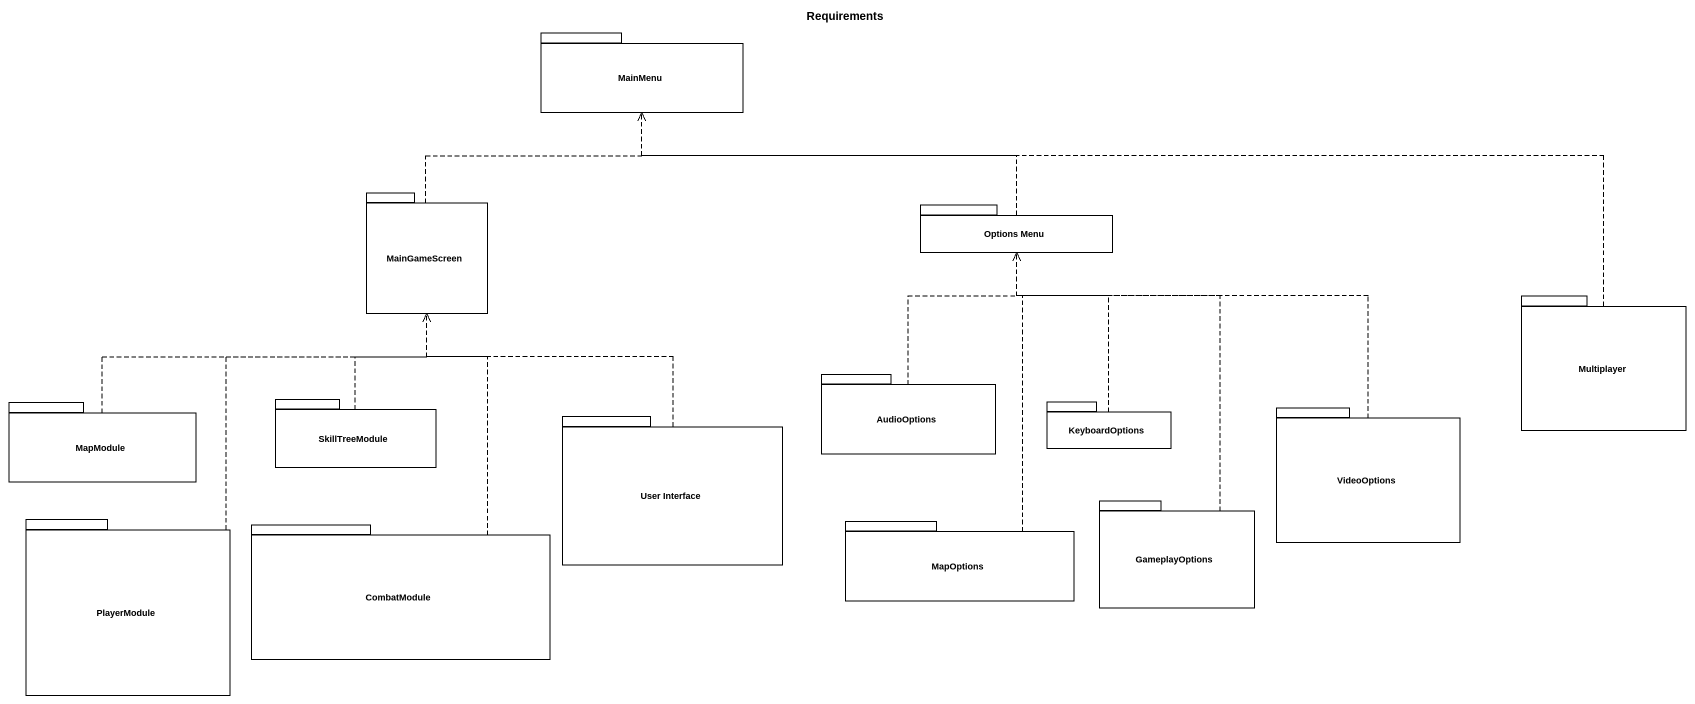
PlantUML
@startuml
title Requirements
package MainMenu {
}
package MainGameScreen {
}
package "Options Menu" as Options_Menu {
}
package Multiplayer {
}
package MapModule {
}
package SkillTreeModule {
}
package AudioOptions {
}
package KeyboardOptions {
}
package VideoOptions {
}
package "User Interface" as User_Interface {
}
package PlayerModule {
}
package CombatModule {
}
package MapOptions {
}
package GameplayOptions {
}
MainGameScreen .up.> MainMenu
Options_Menu .left.> MainMenu
Multiplayer .left.> MainMenu
MapModule .right.> MainGameScreen
SkillTreeModule .up.> MainGameScreen
AudioOptions .up.> Options_Menu
KeyboardOptions .up.> Options_Menu
VideoOptions .up.> Options_Menu
User_Interface .up.> MainGameScreen
PlayerModule .up.> MainGameScreen
CombatModule .up.> MainGameScreen
MapOptions .up.> Options_Menu
GameplayOptions .up.> Options_Menu
@enduml
